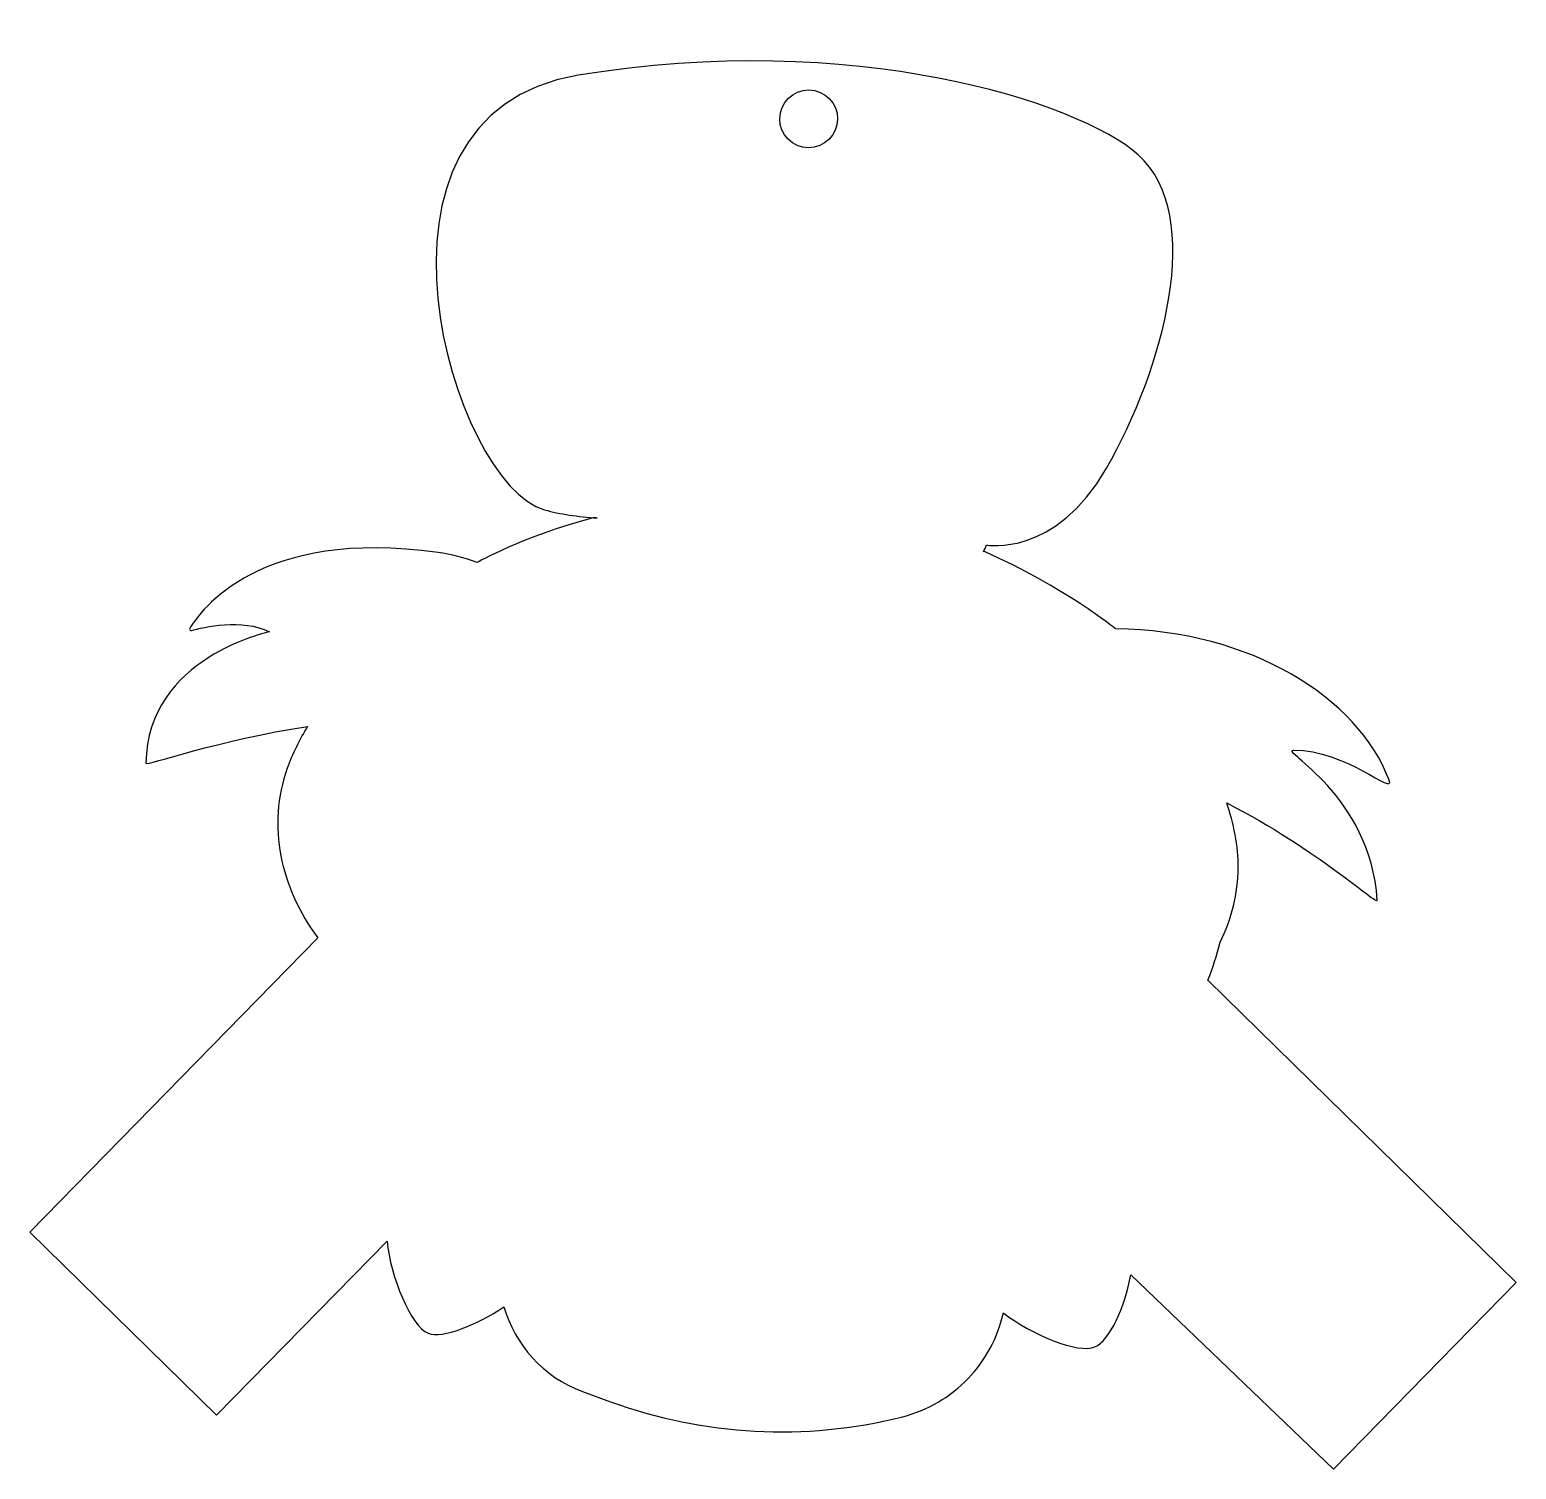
# Model space of a CAD drawing. Extents: x 24 to 159, y 281 to 411.
import ezdxf

# ---------------------------------------------------------------- set-up
doc = ezdxf.new("R2010")
doc.units = 0
doc.layers.get('0').update_dxf_attribs({"linetype": 'CONTINUOUS'})

msp = doc.modelspace()

# ---------------------------------------------------------------- linework, layer by layer
at = {"color": 7}
msp.add_lwpolyline([(94.671766, 400.290782)], close=True, dxfattribs=at)
for points in [[(50.285301, 328.811403), (24.212556, 302.195066), (41.107249, 285.646333), (56.540486, 301.397282)], [(123.836791, 298.350878), (142.164648, 280.750198), (158.713381, 297.644871), (130.808577, 324.984879)], [(74.229409, 287.785528), (76.771027, 286.857133)]]:
    msp.add_lwpolyline(points, dxfattribs=at)
for points in [[(124.500445, 399.662452), (119.106553, 404.452689), (98.60419, 410.969092), (73.848181, 406.846029)], [(73.848181, 406.846029), (52.272678, 403.248938), (62.52387, 369.780819), (70.780594, 367.539263)], [(92.077187, 402.924184), (92.087777, 404.367951), (93.266804, 405.529338), (94.710589, 405.518741)], [(94.710589, 405.518741), (96.154356, 405.508162), (97.315744, 404.329124), (97.305146, 402.88536)], [(94.671766, 400.290782), (93.227977, 400.301382), (92.066611, 401.480398), (92.077187, 402.924184)], [(97.305146, 402.88536), (97.294556, 401.441572), (96.115533, 400.280202), (94.671766, 400.290782)], [(121.637581, 371.305794), (126.71375, 380.173205), (130.663846, 394.194455), (124.500445, 399.662452)], [(110.786303, 364.358719), (110.786303, 364.358719), (116.999153, 363.200861), (121.637581, 371.305794)], [(70.780594, 367.539263), (72.203181, 367.150947), (73.823471, 366.928556), (75.553167, 366.797945)], [(61.154222, 363.680948), (45.004381, 365.957793), (39.6211, 358.382384), (38.692705, 356.815055)], [(75.178985, 366.826185), (68.775525, 365.089422), (64.698355, 362.777263), (64.698355, 362.777263)], [(75.553167, 366.797945), (75.429623, 366.808535), (75.302549, 366.815595), (75.178985, 366.826185)], [(64.698355, 362.777263), (63.540519, 363.204381), (62.354418, 363.511493), (61.154222, 363.680948)], [(110.500372, 363.733898), (110.599223, 363.94218), (110.694519, 364.150437), (110.786303, 364.358719)], [(110.532142, 363.797435), (110.521552, 363.776255), (110.510962, 363.755075), (110.500372, 363.733898)], [(122.456539, 356.783285), (122.456539, 356.783285), (117.863979, 360.510986), (110.532142, 363.797435)], [(45.893953, 356.500876), (45.893953, 356.500876), (34.837927, 354.188717), (34.7285, 344.629419)], [(38.692705, 356.815055), (38.632702, 356.716204), (38.724486, 356.596194), (38.837425, 356.627954)], [(38.837425, 356.627954), (39.885852, 356.917419), (43.461765, 357.757564), (45.893953, 356.500876)], [(147.212569, 343.093878), (144.370907, 350.556344), (134.716312, 356.624431), (122.456539, 356.783285)], [(34.7285, 344.629419), (34.724966, 344.332908), (41.31904, 346.758032), (49.353369, 347.937048)], [(49.353369, 347.937048), (48.696789, 346.934533), (47.916647, 345.324847), (47.507154, 344.174057)], [(146.13945, 332.224932), (145.51463, 341.82659), (137.24733, 345.755506), (138.5852, 345.790817)], [(138.5852, 345.790817), (143.213074, 345.900248), (147.7915, 341.568906), (147.212569, 343.093878)], [(47.507154, 344.174057), (45.668028, 338.984924), (46.892934, 333.343959), (50.285301, 328.811403)], [(133.558452, 335.186623), (133.579632, 337.029304), (133.1278, 339.302637), (132.517092, 341.021756)], [(132.517092, 341.021756), (140.720855, 336.845736), (146.17474, 331.698963), (146.13945, 332.224932)], [(131.920519, 328.423115), (132.972479, 330.53406), (133.533742, 332.821506), (133.558452, 335.186623)], [(130.808577, 324.984879), (131.256875, 326.103888), (131.627545, 327.251145), (131.920519, 328.423115)], [(56.540486, 301.397282), (56.865241, 298.17084), (58.683212, 293.680641), (60.268187, 293.055845)], [(120.596236, 291.820341), (121.91646, 292.395734), (123.307288, 295.378587), (123.836791, 298.350878)], [(60.268187, 293.055845), (61.567231, 292.543988), (64.659532, 293.797142), (67.109366, 295.449188)], [(67.109366, 295.449188), (68.140125, 292.042732), (70.611139, 289.105752), (74.229409, 287.785528)], [(109.116604, 288.957498), (110.694512, 290.606011), (111.802946, 292.664019), (112.307735, 294.887929)], [(112.307735, 294.887929), (114.85642, 292.914637), (119.085377, 291.163761), (120.596236, 291.820341)], [(103.087323, 285.469839), (105.48422, 286.066412), (107.538674, 287.308965), (109.116604, 288.957498)], [(76.771027, 286.857133), (85.207782, 283.782479), (94.375237, 283.295332), (103.087323, 285.469839)]]:
    msp.add_open_spline(points, degree=3, dxfattribs=at)

doc.saveas('drawing.dxf')
